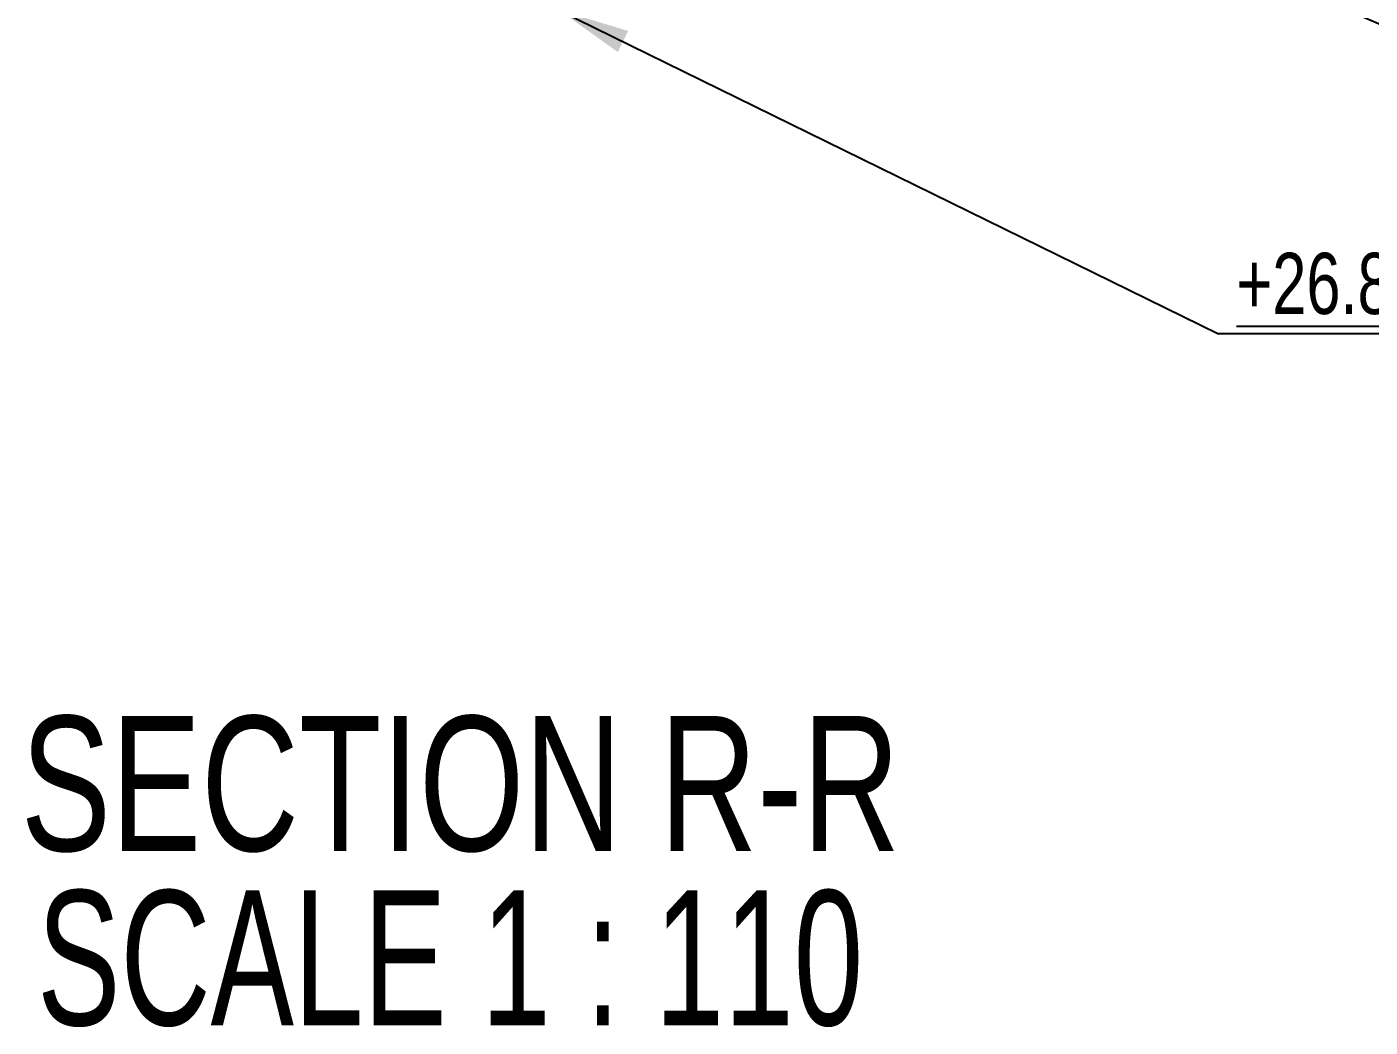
# Model space of a CAD drawing. Header units: millimetres. Extents: x 122 to 2816, y -707 to 556.
# Drawn here: x 806.81 to 841.66, y 265 to 290.97 of the extents above; entities that cross this region are included whole.
import ezdxf

# ---------------------------------------------------------------- set-up
doc = ezdxf.new("R2010")
doc.units = ezdxf.units.MM
doc.layers.add('FORMAT', color=7, linetype='Continuous')
doc.styles.add('SLDTEXTSTYLE7', font='TXT', dxfattribs={"width": 0.75})
doc.styles.add('SLDTEXTSTYLE9', font='TXT', dxfattribs={"width": 0.692308})
doc.dimstyles.new('SLDDIMSTYLE0', dxfattribs={"dimtxt": 2.5, "dimasz": 1.852083, "dimexe": 0, "dimexo": 0.625, "dimgap": 0, "dimtad": 1, "dimdec": 0, "dimrnd": 1e-09, "dimtxsty": 'Standard', "dimsah": 1, "dimcen": 2.5, "dimazin": 3, "dimtfac": 1.852083, "dimtdec": 0, "dimtmove": 0, "dimatfit": 3, "dimfrac": 2})

# ---------------------------------------------------------------- blocks, each defined once
blk = doc.blocks.new('SW_NOTE_0_16')
at = {"layer": 'FORMAT', "color": 0, "char_height": 3.5, "attachment_point": 2}
for s, insert, style in [('SECTION R-R', (13.727, 4.512), 'SLDTEXTSTYLE7'), ('SCALE 1 : 110', (13.462, -0.014), 'SLDTEXTSTYLE9')]:
    blk.add_mtext(s, dxfattribs=dict(at, insert=insert, style=style))
blk = doc.blocks.new('SW_NOTE_0_21')
at = {"layer": 'FORMAT', "color": 0}
blk.add_line((6.479, 0), (0, 0), dxfattribs=at)
at = {"layer": 'FORMAT', "color": 0, "insert": (0.463, 2.104), "char_height": 1.5875, "attachment_point": 1, "style": 'SLDTEXTSTYLE7'}
blk.add_mtext('\\L+26.85', dxfattribs=at)

msp = doc.modelspace()

# ---------------------------------------------------------------- block references
at = {"layer": 'FORMAT'}
for name, p in [('SW_NOTE_0_21', (837.732754, 282.998867)), ('SW_NOTE_0_16', (804.329104, 268.567234))]:
    msp.add_blockref(name, p, dxfattribs=at)

# ---------------------------------------------------------------- leaders
for points in [[(822.083219, 299.588383), (846.812657, 288.93107)], [(820.61288, 291.406565), (837.732754, 282.998867)]]:
    msp.add_leader(points, dimstyle='SLDDIMSTYLE0', dxfattribs=at)

doc.saveas('drawing.dxf')
